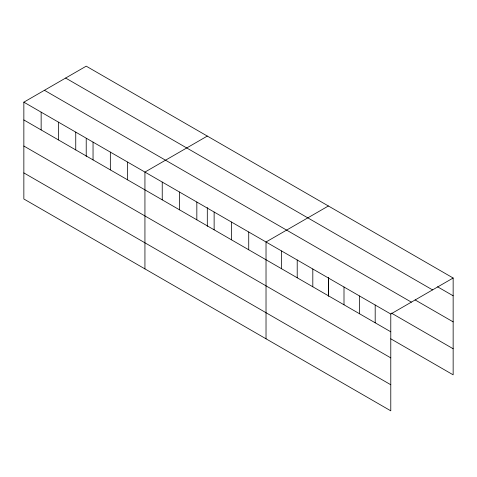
<?xml version="1.0" encoding="UTF-8"?>
<svg xmlns="http://www.w3.org/2000/svg" width="477" height="477" viewBox="0 0 477 477"><rect width="100%" height="100%" fill="white"/><g stroke="black" fill="none" stroke-linecap="round" stroke-linejoin="round"><path stroke-width="0.72" d="M23.85 102.173L390.782 314.021L390.782 410.834L23.85 198.987L23.85 102.173L86.218 66.166L453.15 278.013L453.15 374.827L390.77 338.813M207.304 136.076L144.936 172.084L144.936 268.897M328.391 205.986L266.023 241.994L266.023 338.807M390.782 314.021L453.15 278.013M437.558 286.79L453.15 295.794M65.635 78.049L432.567 289.897M415.097 299.908L453.15 321.874M44.433 90.29L411.365 302.138M391.396 313.091L453.15 348.747M23.85 119.954L390.782 331.801M23.85 146.034L390.782 357.881M23.85 172.907L390.782 384.754M375.19 305.018L375.19 322.798M359.592 296.014L359.592 313.794M344 287.011L344 304.791M328.403 278.008L328.403 295.788M328.391 277.441L328.391 296.277M312.811 269.004L312.811 286.784M297.213 260.001L297.213 277.781M281.621 250.997L281.621 268.778M248.726 232.007L248.726 249.787M231.428 222.02L231.428 239.8M214.131 212.032L214.131 229.813M207.304 207.531L207.304 226.366M196.834 202.045L196.834 219.825M179.537 192.058L179.537 209.838M162.234 182.071L162.234 199.851M127.639 162.097L127.639 179.877M110.342 152.109L110.342 169.89M93.045 142.122L93.045 159.902M86.218 138.348L86.218 156.456M75.748 132.135L75.748 149.915M58.444 122.148L58.444 139.928M41.147 112.161L41.147 129.941"/></g></svg>
